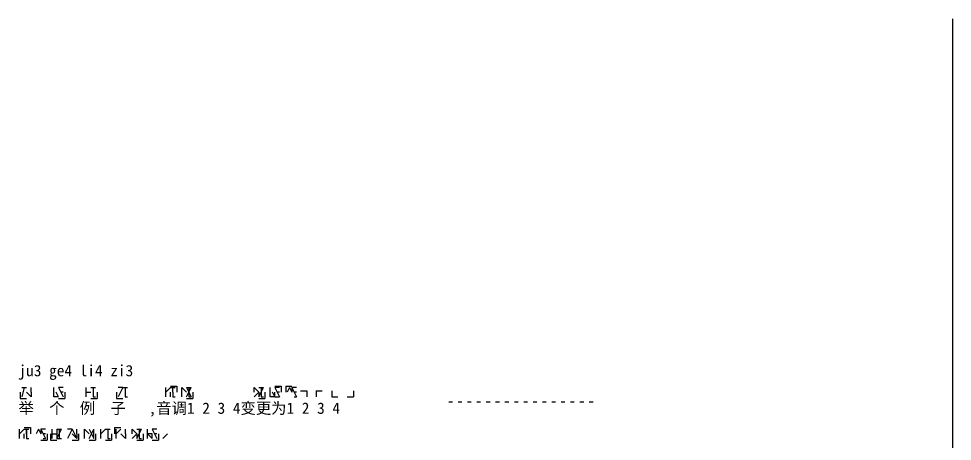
# Model space of a CAD drawing. Header units: millimetres. Extents: x 1653 to 8899, y -538 to 3451.
# Drawn here: x 1676 to 4666, y 2099 to 3451 of the extents above; entities that cross this region are included whole.
import ezdxf

# ---------------------------------------------------------------- set-up
doc = ezdxf.new("R2010")
doc.units = ezdxf.units.MM
doc.linetypes.add('ACAD_ISO03W100', pattern=[30, 12, -18])
doc.styles.get("Standard").update_dxf_attribs({"font": 'arial.ttf', "height": 48})

msp = doc.modelspace()

# ---------------------------------------------------------------- linework, layer by layer
for p, q in [((4666.1, 3451.5), (4666.1, -538.5)), ((2161.9, 2276), (2181.9, 2276)), ((2181.9, 2276), (2181.9, 2256)), ((2496.6, 2276), (2516.6, 2276)), ((2516.6, 2276), (2516.6, 2256)), ((2531.1, 2276), (2551.1, 2276)), ((2531.1, 2276), (2531.1, 2256)), ((1680.5, 2256), (1680.5, 2236)), ((1685.5, 2271), (1700.5, 2271)), ((1693, 2271), (1685.5, 2241)), ((1700.5, 2256), (1715.5, 2241)), ((1715.5, 2256), (1715.5, 2271)), ((1715.5, 2256), (1715.5, 2241)), ((1788.6, 2256), (1788.6, 2271)), ((1788.6, 2241), (1788.6, 2256)), ((1803.6, 2241), (1796.1, 2256)), ((1818.6, 2271), (1803.6, 2271)), ((1803.6, 2271), (1818.6, 2241)), ((1818.6, 2256), (1811.1, 2256)), ((1823.6, 2256), (1823.6, 2236)), ((1892.3, 2256), (1892.3, 2271)), ((1892.3, 2241), (1892.3, 2256)), ((1892.3, 2256), (1907.3, 2256)), ((1907.3, 2271), (1922.3, 2271)), ((1914.8, 2271), (1914.8, 2241)), ((1927.3, 2256), (1927.3, 2236)), ((1989.3, 2256), (1989.3, 2236)), ((2009.3, 2271), (1994.3, 2241)), ((2009.3, 2271), (1994.3, 2271)), ((2009.3, 2271), (2024.3, 2271)), ((2016.8, 2271), (2016.8, 2241)), ((2146.9, 2256), (2146.9, 2271)), ((2161.9, 2271), (2146.9, 2256)), ((2146.9, 2241), (2146.9, 2256)), ((2161.9, 2271), (2176.9, 2271)), ((2161.9, 2241), (2161.9, 2256)), ((2169.4, 2256), (2169.4, 2271)), ((2169.4, 2256), (2169.4, 2241)), ((2198.2, 2256), (2198.2, 2271)), ((2198.2, 2271), (2213.2, 2256)), ((2198.2, 2241), (2198.2, 2256)), ((2213.2, 2271), (2228.2, 2271)), ((2213.2, 2241), (2228.2, 2271)), ((2213.2, 2271), (2228.2, 2241)), ((2220.7, 2271), (2220.7, 2241)), ((2233.2, 2256), (2233.2, 2236)), ((2429.7, 2256), (2429.7, 2271)), ((2429.7, 2271), (2444.7, 2256)), ((2444.7, 2256), (2429.7, 2241)), ((2444.7, 2271), (2459.7, 2271)), ((2444.7, 2241), (2459.7, 2271)), ((2444.7, 2256), (2444.7, 2241)), ((2452.2, 2271), (2452.2, 2241)), ((2464.7, 2256), (2464.7, 2236)), ((2481.6, 2256), (2481.6, 2271)), ((2481.6, 2241), (2481.6, 2256)), ((2496.6, 2241), (2489.1, 2256)), ((2511.6, 2271), (2496.6, 2271)), ((2496.6, 2271), (2511.6, 2241)), ((2496.6, 2241), (2496.6, 2256)), ((2511.6, 2256), (2504.1, 2256)), ((2543.6, 2271), (2536.1, 2256)), ((2543.6, 2271), (2551.1, 2256)), ((2551.1, 2271), (2551.1, 2256)), ((2566.1, 2271), (2551.1, 2271)), ((2551.1, 2271), (2566.1, 2241)), ((2566.1, 2256), (2558.6, 2256)), ((2578.4, 2261.1), (2598.4, 2261.1)), ((2598.4, 2261.1), (2598.4, 2241.1)), ((2628.4, 2261.1), (2648.4, 2261.1)), ((2628.4, 2261.1), (2628.4, 2241.1)), ((2678.4, 2261.1), (2678.4, 2241.1)), ((2748.4, 2261.1), (2748.4, 2241.1)), ((1680.5, 2236), (1700.5, 2236)), ((1803.6, 2241), (1788.6, 2241)), ((1803.6, 2236), (1823.6, 2236)), ((1907.3, 2236), (1927.3, 2236)), ((1914.8, 2241), (1922.3, 2241)), ((1989.3, 2236), (2009.3, 2236)), ((2016.8, 2241), (2024.3, 2241)), ((2169.4, 2241), (2176.9, 2241)), ((2213.2, 2236), (2233.2, 2236)), ((2220.7, 2241), (2228.2, 2241)), ((2444.7, 2236), (2464.7, 2236)), ((2452.2, 2241), (2459.7, 2241)), ((2496.6, 2241), (2481.6, 2241)), ((2496.6, 2241), (2511.6, 2241)), ((2558.6, 2241), (2566.1, 2241)), ((2678.4, 2241.1), (2698.4, 2241.1)), ((2728.4, 2241.1), (2748.4, 2241.1)), ((1678.7, 2122.8), (1678.7, 2137.8)), ((1693.7, 2137.8), (1678.7, 2122.8)), ((1693.7, 2142.8), (1713.7, 2142.8)), ((1693.7, 2137.8), (1708.7, 2137.8)), ((1701.2, 2122.8), (1701.2, 2137.8)), ((1701.2, 2137.8), (1701.2, 2107.8)), ((1713.7, 2142.8), (1713.7, 2122.8)), ((1739.2, 2137.8), (1731.7, 2122.8)), ((1739.2, 2137.8), (1746.7, 2122.8)), ((1746.7, 2137.8), (1746.7, 2122.8)), ((1761.7, 2137.8), (1746.7, 2137.8)), ((1746.7, 2137.8), (1761.7, 2107.8)), ((1783, 2122.8), (1783, 2137.8)), ((1798, 2137.8), (1798, 2122.8)), ((1798, 2137.8), (1813, 2137.8)), ((1798, 2107.8), (1813, 2137.8)), ((1805.5, 2137.8), (1805.5, 2107.8)), ((1847.5, 2137.8), (1832.5, 2107.8)), ((1847.5, 2137.8), (1832.5, 2137.8)), ((1847.5, 2137.8), (1862.5, 2107.8)), ((1862.5, 2122.8), (1862.5, 2137.8)), ((1886.7, 2122.8), (1886.7, 2137.8)), ((1886.7, 2137.8), (1901.7, 2122.8)), ((1901.7, 2107.8), (1916.7, 2137.8)), ((1901.7, 2137.8), (1916.7, 2107.8)), ((1916.7, 2122.8), (1916.7, 2137.8)), ((1938.6, 2122.8), (1938.6, 2137.8)), ((1953.6, 2137.8), (1938.6, 2122.8)), ((1953.6, 2137.8), (1968.6, 2137.8)), ((1961.1, 2137.8), (1961.1, 2107.8)), ((1983, 2142.8), (2003, 2142.8)), ((1983, 2142.8), (1983, 2122.8)), ((1988, 2122.8), (1988, 2137.8)), ((2003, 2137.8), (1988, 2122.8)), ((2018, 2122.8), (2018, 2137.8)), ((2039.3, 2122.8), (2039.3, 2137.8)), ((2039.3, 2137.8), (2054.3, 2122.8)), ((2054.3, 2137.8), (2069.3, 2137.8)), ((2054.3, 2107.8), (2069.3, 2137.8)), ((2061.8, 2137.8), (2061.8, 2107.8)), ((2088.8, 2122.8), (2088.8, 2137.8)), ((2118.8, 2137.8), (2103.8, 2137.8)), ((2103.8, 2137.8), (2118.8, 2107.8)), ((1678.7, 2107.8), (1678.7, 2122.8)), ((1693.7, 2107.8), (1693.7, 2122.8)), ((1701.2, 2122.8), (1701.2, 2107.8)), ((1701.2, 2107.8), (1708.7, 2107.8)), ((1746.7, 2102.8), (1766.7, 2102.8)), ((1761.7, 2122.8), (1754.2, 2122.8)), ((1754.2, 2107.8), (1761.7, 2107.8)), ((1766.7, 2122.8), (1766.7, 2102.8)), ((1778, 2122.8), (1778, 2102.8)), ((1778, 2102.8), (1798, 2102.8)), ((1783, 2107.8), (1783, 2122.8)), ((1783, 2122.8), (1798, 2122.8)), ((1798, 2122.8), (1798, 2107.8)), ((1798, 2107.8), (1813, 2107.8)), ((1847.5, 2122.8), (1862.5, 2107.8)), ((1847.5, 2102.8), (1867.5, 2102.8)), ((1862.5, 2122.8), (1862.5, 2107.8)), ((1867.5, 2122.8), (1867.5, 2102.8)), ((1886.7, 2107.8), (1886.7, 2122.8)), ((1901.7, 2102.8), (1921.7, 2102.8)), ((1916.7, 2107.8), (1916.7, 2122.8)), ((1921.7, 2122.8), (1921.7, 2102.8)), ((1938.6, 2107.8), (1938.6, 2122.8)), ((1953.6, 2102.8), (1973.6, 2102.8)), ((1961.1, 2107.8), (1968.6, 2107.8)), ((1973.6, 2122.8), (1973.6, 2102.8)), ((1988, 2107.8), (1988, 2122.8)), ((2003, 2122.8), (2018, 2107.8)), ((2018, 2122.8), (2018, 2107.8)), ((2054.3, 2122.8), (2039.3, 2107.8)), ((2054.3, 2122.8), (2054.3, 2107.8)), ((2054.3, 2102.8), (2074.3, 2102.8)), ((2061.8, 2107.8), (2069.3, 2107.8)), ((2074.3, 2122.8), (2074.3, 2102.8)), ((2088.8, 2122.8), (2103.8, 2107.8)), ((2088.8, 2107.8), (2088.8, 2122.8)), ((2103.8, 2122.8), (2088.8, 2122.8)), ((2103.8, 2107.8), (2103.8, 2122.8)), ((2103.8, 2102.8), (2123.8, 2102.8)), ((2118.8, 2122.8), (2111.3, 2122.8)), ((2123.8, 2122.8), (2123.8, 2102.8)), ((2152.8, 2122.8), (2137.8, 2107.8))]:
    msp.add_line(p, q)
at = {"linetype": 'ACAD_ISO03W100'}
msp.add_line((3515.4, 2223.9), (3046.9, 2223.9), dxfattribs=at)

# ---------------------------------------------------------------- texts
at = {"insert": (1675.4, 2343.2), "char_height": 36, "attachment_point": 1}
msp.add_mtext_dynamic_manual_height_columns('{\\fSimSun|b0|i0|c134|p2;ju3 ge4 li4 zi3\\P\\P举  个  例  子   ,音调1 2 3 4变更为1 2 3 4}', width=1096.735, gutter_width=12.5, heights=[215], dxfattribs=at)

doc.saveas('drawing.dxf')
